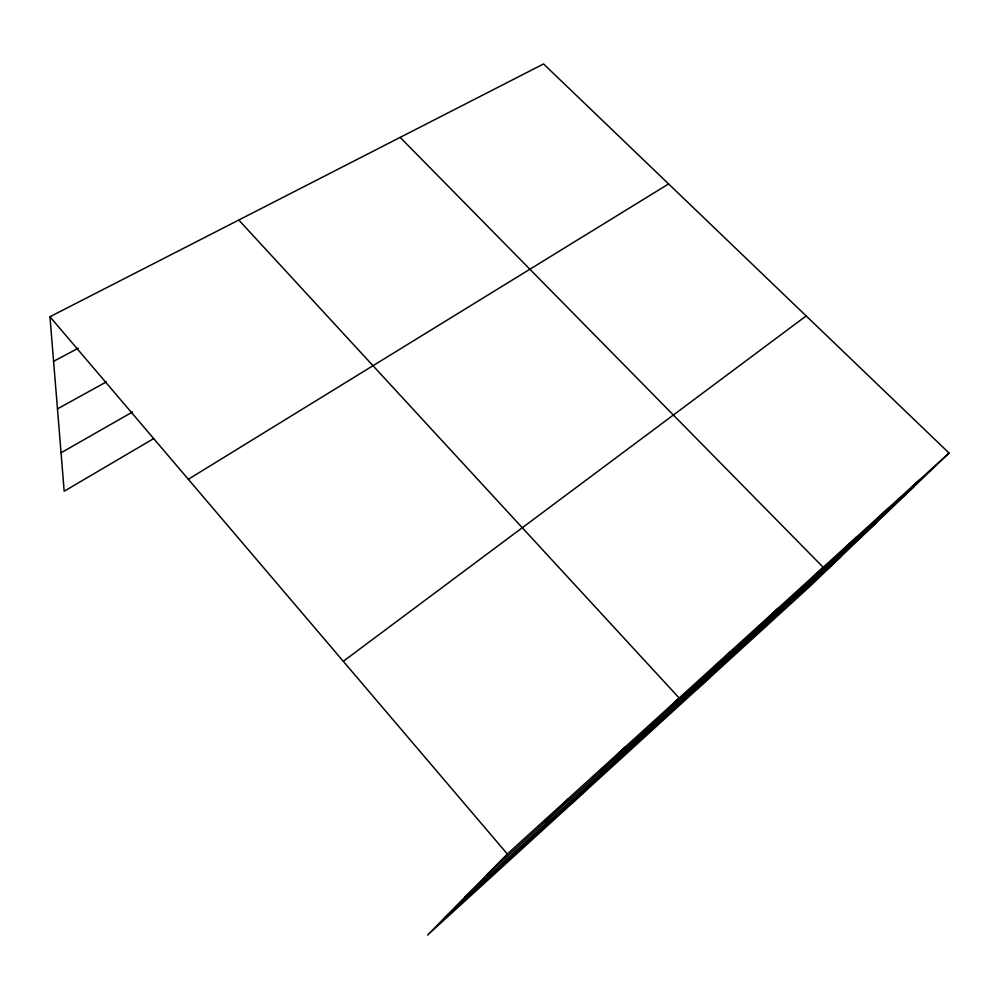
<?xml version="1.0" encoding="UTF-8"?>
<svg xmlns="http://www.w3.org/2000/svg" width="999" height="999" viewBox="0 0 999 999"><rect width="100%" height="100%" fill="white"/><g stroke="black" fill="none" stroke-linecap="round" stroke-linejoin="round"><path stroke-width="1.5" d="M949.05 453.047L507.317 853.995L427.609 935.052L809.49 586.788L949.05 453.047L543.568 63.948L49.95 316.733L64.186 491.221L153.684 438.586M544.83 822.152L568.181 798.75M599.75 772.239L625.362 746.852M571.803 803.546L679.17 698.014L238.786 220.03M700.636 680.556L729.919 651.947M747.077 638.336L777.846 608.441M696.877 689.485L823.188 567.282L400.162 137.4M823.638 568.756L856.58 536.975M854.907 540.334L888.635 507.879M885.002 512.986L919.442 479.92M464.722 897.314L876.148 522.914M444.817 917.557L840.771 556.805M486.563 875.099L913.998 486.638M343.281 661.301L806.168 315.934M188.324 479.283L668.606 183.928M61.051 452.809L132.517 411.975M57.467 408.891L106.381 381.88M53.584 361.326L78.322 348.189M49.95 316.733L507.317 853.995"/></g></svg>
